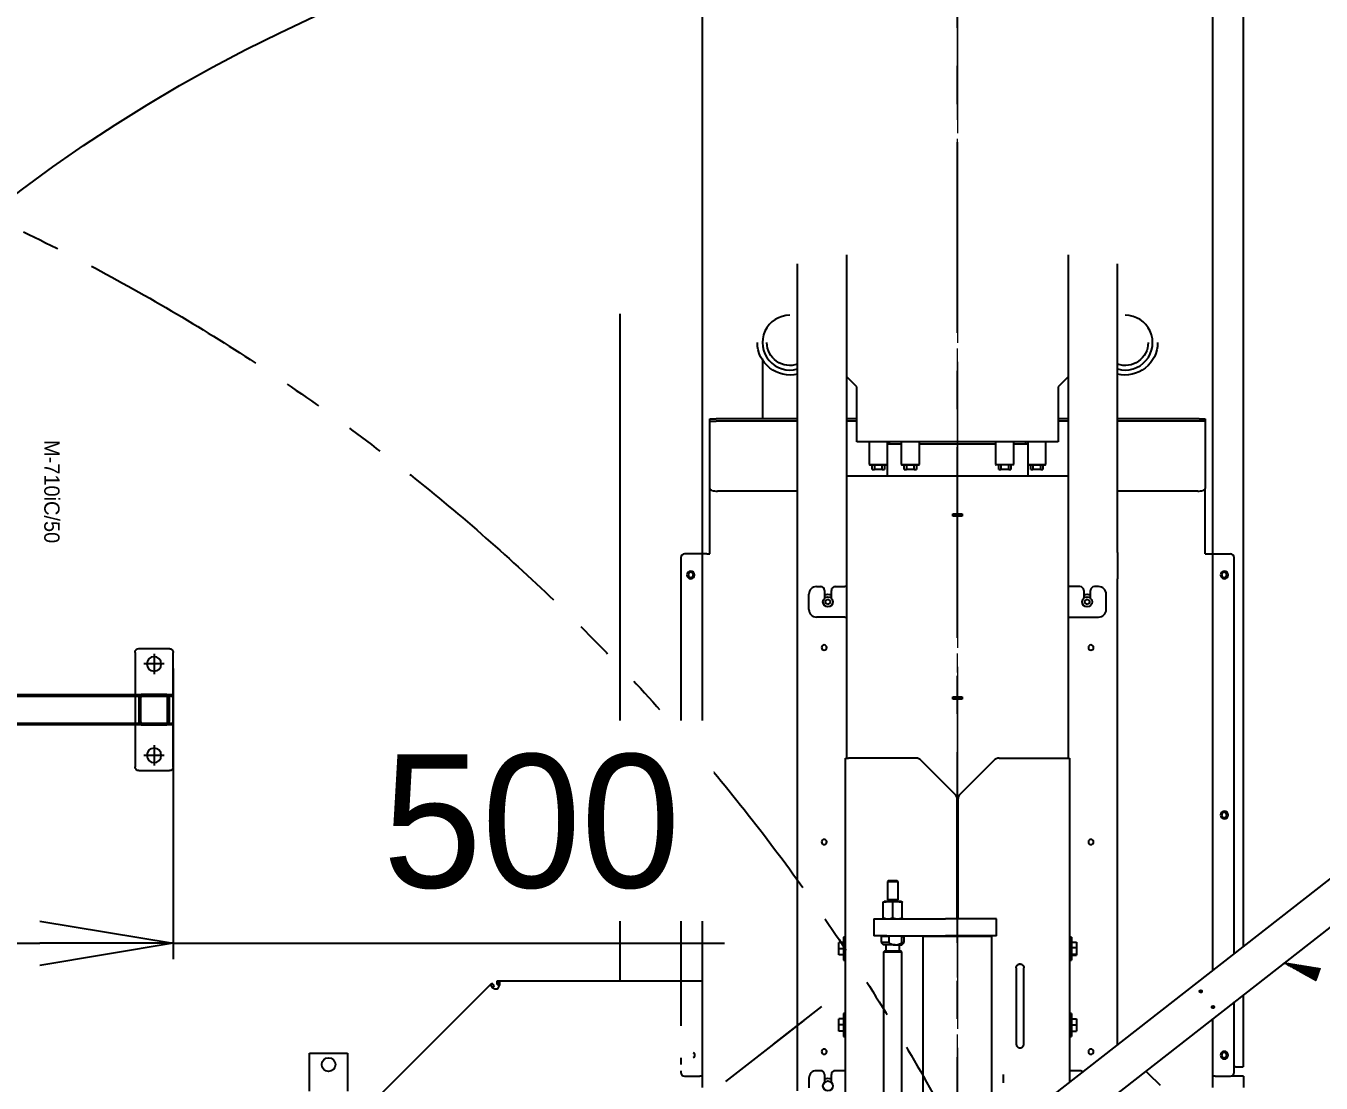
# Model space of a CAD drawing. Header units: millimetres. Extents: x 10462777 to 22643323, y 453826 to 1389191.
# Drawn here: x 11280886 to 11282585, y 584745 to 586132 of the extents above; entities that cross this region are included whole.
import ezdxf
from ezdxf.enums import TextEntityAlignment as Align

# ---------------------------------------------------------------- set-up
doc = ezdxf.new("R2010")
doc.units = ezdxf.units.MM
doc.header["$LTSCALE"] = 200
doc.header["$MEASUREMENT"] = 0
doc.header["$PDMODE"] = 35
doc.header["$PDSIZE"] = -5
for name, pattern in [('CENTER', [2, 1.25, -0.25, 0.25, -0.25]), ('CENTER2', [1.125, 0.75, -0.125, 0.125, -0.125]), ('HIDDEN', [3.75, 2.5, -1.25]), ('PHANTOM', [2.5, 1.25, -0.25, 0.25, -0.25, 0.25, -0.25])]:
    doc.linetypes.add(name, pattern=pattern)
doc.layers.get('0').update_dxf_attribs({"linetype": 'CONTINUOUS'})
doc.layers.get('DEFPOINTS').update_dxf_attribs({"linetype": 'CONTINUOUS'})
for name, color, linetype in [('1', 1, 'CENTER'), ('2', 2, 'CONTINUOUS'), ('205', 4, 'CONTINUOUS'), ('BOM-UDEF', 3, 'CONTINUOUS'), ('CL', 3, 'CONTINUOUS'), ('DV1_DEFAULT', 7, 'CONTINUOUS'), ('HL', 2, 'HIDDEN'), ('ZZ', 7, 'CONTINUOUS')]:
    doc.layers.add(name, color=color, linetype=linetype)
doc.layers.add('203', color=7, linetype='CONTINUOUS', true_color=0xffffff)
doc.layers.add('LAYOUT', color=8, linetype='CONTINUOUS', lineweight=25)
doc.styles.add('seansi_ttf', font='')
doc.styles.get("Standard").update_dxf_attribs({"font": 'SYMBOL'})
doc.styles.get('seansi_ttf').set_extended_font_data('ＭＳ Ｐゴシック')
doc.dimstyles.new('DS ROBOTEC', dxfattribs={"dimscale": 0, "dimtxt": 2.5, "dimasz": 2.5, "dimexe": 0.3, "dimexo": 0.3, "dimgap": 0.5, "dimtad": 1, "dimzin": 9, "dimdsep": 46, "dimtxsty": 'Standard', "dimblk": 'OPEN', "dimcen": 0, "dimclrd": 4, "dimclre": 4, "dimclrt": 110, "dimazin": 2, "dimtm": 1.5, "dimtfac": 1, "dimtmove": 0, "dimatfit": 3, "dimldrblk": 'OPEN', "dimfxl": 1, "dimtfill": 1, "dimtolj": 1, "dimlwd": -1, "dimlwe": -1, "dimarcsym": 0})

# ---------------------------------------------------------------- blocks, each defined once
blk = doc.blocks.new('r710ic')
at = {"layer": 'DV1_DEFAULT', "color": 1, "linetype": 'CENTER2', "lineweight": 0}
for p, q in [((274132.6, 104232.6), (269847.5, 104232.6)), ((269950.2, 104232.6), (274235.2, 104232.6))]:
    blk.add_line(p, q, dxfattribs=at)
at = {"layer": 'LAYOUT', "color": 3}
blk.add_circle((272041.4, 104232.6), 2050.1, dxfattribs=at)
at = {"layer": 'ZZ', "color": 7, "linetype": 'Continuous', "lineweight": 0, "style": 'seansi_ttf'}
blk.add_text('M-710iC/50', height=20, dxfattribs=at).set_placement((270727.8, 103054.7), align=Align.TOP_LEFT)
blk = doc.blocks.new('A$C7DA30AB0')
at = {"layer": 'LAYOUT', "color": 6, "linetype": 'PHANTOM'}
blk.add_circle((3030.4, 3026, 0), 2693, dxfattribs=at)
blk = doc.blocks.new('_OPEN')
at = {"color": 0, "linetype": 'ByBlock'}
for p, q in [((-1, 0.1667), (0, 0)), ((0, 0), (-1, -0.1667)), ((0, 0), (-1, 0))]:
    blk.add_line(p, q, dxfattribs=at)
blk = doc.blocks.new('*D249')
at = {"color": 4, "linetype": 'ByBlock', "ltscale": 10, "transparency": 16777216}
for p, q in [((11280579, 585289), (11280579, 584907.6)), ((11281079, 585289), (11281079, 584907.6)), ((11280754, 584928.6), (11280904, 584928.6)), ((11281079, 584928.6), (11281802, 584928.6))]:
    blk.add_line(p, q, dxfattribs=at)
at = {"layer": 'DEFPOINTS', "color": 0, "ltscale": 10, "transparency": 16777216}
for p in [(11280579, 585310), (11281079, 585310), (11280579, 584928.6)]:
    blk.add_point(p, dxfattribs=at)
at = {"color": 4, "ltscale": 10, "transparency": 16777216, "xscale": 175, "yscale": 175, "zscale": 175, "rotation": 180}
blk.add_blockref('_OPEN', (11280579, 584928.6), dxfattribs=at)
at = {"color": 4, "ltscale": 10, "transparency": 16777216, "xscale": 175, "yscale": 175, "zscale": 175}
blk.add_blockref('_OPEN', (11281079, 584928.6), dxfattribs=at)
at = {"color": 110, "ltscale": 10, "transparency": 16777216, "insert": (11281549, 585087.9), "char_height": 175, "attachment_point": 5, "bg_fill": 3, "box_fill_scale": 1.25, "bg_fill_color": 256, "bg_fill_true_color": 13158600, "bg_fill_transparency": 0}
blk.add_mtext('\\A1;500', dxfattribs=at)
blk = doc.blocks.new('HS_BOM', base_point=(-55.5, -107.5))
at = {"layer": 'BOM-UDEF'}
blk.add_circle((-55.5, -107.5), 0.25, dxfattribs=at)
blk = doc.blocks.new('A$C657A6F78')
at = {"layer": 'HL'}
for p, q in [((35.4, 20), (4.6, 20)), ((35.4, 17.7), (4.6, 17.7)), ((0, 15.4), (0, -15.4)), ((2.3, 15.4), (2.3, -15.4)), ((37.7, -15.4), (37.7, 15.4)), ((40, -15.4), (40, 15.4)), ((4.6, -17.7), (35.4, -17.7)), ((4.6, -20), (35.4, -20))]:
    blk.add_line(p, q, dxfattribs=at)
for centre, radius, start, end in [((4.6, 15.4), 4.6, 90, 180), ((4.6, 15.4), 2.3, 90, 180), ((35.4, 15.4), 4.6, 0, 90), ((35.4, 15.4), 2.3, 0, 90), ((4.6, -15.4), 4.6, 180, 270), ((4.6, -15.4), 2.3, 180, 270), ((35.4, -15.4), 4.6, 270, 0), ((35.4, -15.4), 2.3, 270, 0)]:
    blk.add_arc(centre, radius, start, end, dxfattribs=at)
at = {"layer": 'HL', "rotation": 270}
blk.add_blockref('HS_BOM', (20, 18.8), dxfattribs=at)
blk = doc.blocks.new('A$C3204531D')
for p, q in [((-50, -75), (-50, 75)), ((-45, 80), (-5, 80)), ((0, 75), (0, -75)), ((-45, -80), (-5, -80))]:
    blk.add_line(p, q)
for centre in [(-25, 60), (-25, -60)]:
    blk.add_circle(centre, 9.5)
for centre, start, end in [((-45, 75), 90, 180), ((-5, 75), 0, 90), ((-45, -75), 180, 270), ((-5, -75), 270, 0)]:
    blk.add_arc(centre, 5, start, end)
at = {"layer": 'CL'}
for p, q in [((-25, 46.6), (-25, 73.4)), ((-11.6, 60), (-38.4, 60)), ((-25, -73.4), (-25, -46.6)), ((-11.6, -60), (-38.4, -60))]:
    blk.add_line(p, q, dxfattribs=at)
blk = doc.blocks.new('A$C61D66190')
for p, q in [((-475, -40), (25, -40)), ((-475, -40), (-475, -80)), ((25, -40), (25, -80)), ((25, -80), (-475, -80))]:
    blk.add_line(p, q)
at = {"layer": 'HL'}
for p, q in [((-475, -42.3), (25, -42.3)), ((-475, -77.7), (25, -77.7))]:
    blk.add_line(p, q, dxfattribs=at)
at = {"rotation": 180}
for name, p in [('A$C3204531D', (-475, -60)), ('A$C657A6F78', (20, -60))]:
    blk.add_blockref(name, p, dxfattribs=at)
at = {"extrusion": (0, 0, -1), "zscale": -1, "rotation": 180}
for name, p in [('A$C3204531D', (-25, -60)), ('A$C657A6F78', (470, -60))]:
    blk.add_blockref(name, p, dxfattribs=at)

msp = doc.modelspace()

# ---------------------------------------------------------------- hatches: boundary and pattern name
at = {"layer": '1', "linetype": 'Continuous'}
h = msp.add_hatch(dxfattribs=at)
h.set_pattern_fill('ANSI31', color=27, scale=0.300004, angle=135, style=0, pattern_type=0)
h.set_pattern_definition([(135, (11285330.49683, 577794.69363), (-0.212135048, -0.212135048), [])])
h.paths.add_polyline_path([(11282536.34606, 584902.77306), (11282584.07814, 584895.00313), (11282578.54212, 584879.14635)], flags=0)

# ---------------------------------------------------------------- linework, layer by layer
at = {"layer": '1', "color": 23, "linetype": 'CENTER'}
msp.add_line((11282107.87228, 579329.36568, 0), (11282107.87228, 587294.33381, 0), dxfattribs=at)
at = {"layer": '1', "color": 252, "linetype": 'Continuous'}
for p, q in [((11281257.86021, 584784.44316, 0), (11281307.86092, 584784.44316, 0)), ((11281257.86021, 584734.44089, 0), (11281257.86021, 584784.44316, 0)), ((11281307.86092, 584784.44316, 0), (11281307.86092, 584734.44089, 0))]:
    msp.add_line(p, q, dxfattribs=at)
msp.add_circle((11281282.86057, 584769.44295, 0), 9.00013, dxfattribs=at)
at = {"layer": '2', "color": 252, "linetype": 'Continuous'}
for p, q in [((11281773.04779, 586612.34663, 0), (11281773.04779, 585439.34118, 0)), ((11282442.69678, 585439.34118, 0), (11282442.69678, 586612.34663, 0)), ((11282482.69735, 586612.34663, 0), (11282482.69735, 584924.32871, 0)), ((11281897.8693, 585441.0218, 0), (11281897.8693, 585820.01017, 0)), ((11281962.87022, 585671.45576, 0), (11281962.87022, 585831.45803, 0)), ((11282252.87434, 585831.45803, 0), (11282252.87434, 585671.45576, 0)), ((11282317.87527, 585441.0218, 0), (11282317.87527, 585820.01017, 0)), ((11281664.86599, 585754.33444, 0), (11281664.86599, 584879.44701, 0)), ((11281772.86753, 585744.3343, 0), (11281772.86753, 585439.32028, 0)), ((11281975.87041, 585658.45558, 0), (11281962.87022, 585671.45576, 0)), ((11281962.87022, 585541.4564, 0), (11281962.87022, 585671.4552, 0)), ((11282252.87434, 585671.45576, 0), (11282239.87416, 585658.45558, 0)), ((11282252.87434, 585671.4552, 0), (11282252.87434, 585541.4564, 0)), ((11281975.87041, 585586.45455, 0), (11281975.87041, 585658.45558, 0)), ((11282239.87416, 585658.45558, 0), (11282239.87416, 585586.45455, 0)), ((11281782.86767, 585613.45504, 0), (11281782.86767, 585616.45508, 0)), ((11281782.86767, 585616.45508, 0), (11281791.08814, 585616.45508, 0)), ((11281782.86767, 585613.45504, 0), (11281782.86767, 585613.27411, 0)), ((11281782.86767, 585613.45504, 0), (11281791.08814, 585613.45504, 0)), ((11281782.86767, 585525.12967, 0), (11281782.86767, 585613.27411, 0)), ((11281897.86953, 585616.45508, 0), (11281791.08814, 585616.45508, 0)), ((11281897.86953, 585613.45504, 0), (11281791.08814, 585613.45504, 0)), ((11281975.86898, 585616.45508, 0), (11281962.86793, 585616.45508, 0)), ((11281975.86898, 585613.45504, 0), (11281962.86793, 585613.45504, 0)), ((11282252.87663, 585616.45508, 0), (11282239.87559, 585616.45508, 0)), ((11282252.87663, 585613.45504, 0), (11282239.87559, 585613.45504, 0)), ((11282424.65643, 585616.45508, 0), (11282317.87504, 585616.45508, 0)), ((11282424.65643, 585613.45504, 0), (11282317.87504, 585613.45504, 0)), ((11282424.65643, 585616.45508, 0), (11282432.8769, 585616.45508, 0)), ((11282432.8769, 585613.45504, 0), (11282424.65643, 585613.45504, 0)), ((11282432.8769, 585616.45508, 0), (11282432.8769, 585613.45504, 0)), ((11282432.8769, 585613.27411, 0), (11282432.8769, 585613.45504, 0)), ((11282432.8769, 585613.27411, 0), (11282432.8769, 585525.12967, 0)), ((11282239.87416, 585586.45455, 0), (11281975.87041, 585586.45455, 0)), ((11282033.87358, 585583.45451, 0), (11282015.87107, 585583.45451, 0)), ((11282018.37101, 585586.45455, 0), (11282018.37101, 585583.45451, 0)), ((11282157.87021, 585583.45451, 0), (11282057.87436, 585583.45451, 0)), ((11282199.8735, 585583.45451, 0), (11282181.87099, 585583.45451, 0)), ((11282197.37356, 585583.45451, 0), (11282197.37356, 585586.45455, 0)), ((11282015.37097, 585556.11475, 0), (11282015.37097, 585541.45391, 0)), ((11282200.3736, 585541.45391, 0), (11282200.3736, 585556.11475, 0)), ((11281962.87022, 585171.43647, 0), (11281962.87022, 585541.45391, 0)), ((11281967.8703, 585541.45391, 0), (11281962.87022, 585541.45391, 0)), ((11282247.87427, 585541.45391, 0), (11281967.8703, 585541.45391, 0)), ((11282252.87434, 585541.45391, 0), (11282247.87427, 585541.45391, 0)), ((11282252.87434, 585541.45391, 0), (11282252.87434, 585171.43647, 0)), ((11281782.86767, 585442.14908, 0), (11281782.86767, 585525.12956, 0)), ((11281897.87258, 585521.70942, 0), (11281792.86781, 585521.70942, 0)), ((11282422.87676, 585521.70942, 0), (11282317.87199, 585521.70942, 0)), ((11282432.8769, 585442.14908, 0), (11282432.8769, 585525.12956, 0)), ((11282101.8722, 585488.95317, 0), (11282101.8722, 585491.95321, 0)), ((11282101.8722, 585491.95321, 0), (11282113.87237, 585491.95321, 0)), ((11282113.87237, 585488.95317, 0), (11282101.8722, 585488.95317, 0)), ((11282113.87237, 585491.95321, 0), (11282113.87237, 585488.95317, 0)), ((11281744.86713, 585434.32989, 0), (11281744.86713, 584820.45086, 0)), ((11281769.86748, 585439.32996, 0), (11281749.8672, 585439.32996, 0)), ((11281772.86753, 585439.32996, 0), (11281769.86748, 585439.32996, 0)), ((11281772.86753, 585439.32996, 0), (11281772.86753, 584739.45127, 0)), ((11281778.86761, 585439.32996, 0), (11281772.86753, 585439.32996, 0)), ((11281778.86761, 585439.32996, 0), (11281782.86767, 585439.32996, 0)), ((11281782.86767, 585439.32996, 0), (11281782.86767, 585442.14908, 0)), ((11281897.8693, 585406.8193, 0), (11281897.8693, 585441.0218, 0)), ((11282317.87527, 585441.0218, 0), (11282317.87527, 585406.8193, 0)), ((11282432.8769, 585439.32996, 0), (11282432.8769, 585442.14908, 0)), ((11282432.8769, 585439.32996, 0), (11282436.87696, 585439.32996, 0)), ((11282436.87696, 585439.32996, 0), (11282442.87704, 585439.32996, 0)), ((11282442.87704, 584893.20189, 0), (11282442.87704, 585439.32996, 0)), ((11282442.87704, 585439.32996, 0), (11282445.87709, 585439.32996, 0)), ((11282445.87709, 585439.32996, 0), (11282465.87737, 585439.32996, 0)), ((11282470.87744, 584915.07877, 0), (11282470.87744, 585434.32989, 0)), ((11281897.8693, 584735.15912, 0), (11281897.8693, 585406.8193, 0)), ((11281922.86966, 585396.45186, 0), (11281928.36973, 585396.45186, 0)), ((11281947.37, 585396.45186, 0), (11281959.87018, 585396.45186, 0)), ((11281962.87022, 585396.45186, 0), (11281959.87018, 585396.45186, 0)), ((11282255.87439, 585396.45186, 0), (11282252.87434, 585396.45186, 0)), ((11282268.37456, 585396.45186, 0), (11282255.87439, 585396.45186, 0)), ((11282292.87491, 585396.45186, 0), (11282287.37483, 585396.45186, 0)), ((11282317.87527, 584795.5404, 0), (11282317.87527, 585406.8193, 0)), ((11281912.86951, 585366.45143, 0), (11281912.86951, 585386.45171, 0)), ((11281933.36981, 585391.45178, 0), (11281933.36981, 585381.14218, 0)), ((11281942.36993, 585381.14218, 0), (11281942.36993, 585391.45178, 0)), ((11282273.37464, 585391.45178, 0), (11282273.37464, 585381.14218, 0)), ((11282282.37476, 585381.14218, 0), (11282282.37476, 585391.45178, 0)), ((11282302.87505, 585366.45143, 0), (11282302.87505, 585386.45171, 0)), ((11281959.87018, 585356.45129, 0), (11281922.86966, 585356.45129, 0)), ((11281959.87018, 585356.45129, 0), (11281962.87022, 585356.45129, 0)), ((11282252.87434, 585356.45129, 0), (11282255.87439, 585356.45129, 0)), ((11282255.87439, 585356.45129, 0), (11282292.87491, 585356.45129, 0)), ((11282101.8722, 585251.9498, 0), (11282113.87237, 585251.9498, 0)), ((11282101.8722, 585248.94976, 0), (11282101.8722, 585251.9498, 0)), ((11282113.87237, 585248.94976, 0), (11282101.8722, 585248.94976, 0)), ((11282113.87237, 585251.9498, 0), (11282113.87237, 585248.94976, 0)), ((11282107.3724, 585013.94642, 0), (11282108.37217, 585013.94642, 0)), ((11282108.37217, 585010.94638, 0), (11282107.3724, 585010.94638, 0)), ((11282470.87744, 584759.32031, 0), (11282470.87744, 584851.62787, 0)), ((11282482.69735, 584860.87156, 0), (11282482.69735, 584766.3204, 0)), ((11282442.87704, 584739.45127, 0), (11282442.87704, 584829.75256, 0)), ((11281744.86713, 584778.45261, 0), (11281744.86713, 584769.44545, 0)), ((11282472.69721, 584766.3204, 0), (11282470.87702, 584766.3204, 0)), ((11282472.69721, 584766.3204, 0), (11282482.69735, 584766.3204, 0)), ((11281744.86713, 584761.4508, 0), (11281744.86713, 584759.32031, 0)), ((11281749.8672, 584754.32023, 0), (11281769.86748, 584754.32023, 0)), ((11281772.86753, 584754.32023, 0), (11281769.86748, 584754.32023, 0)), ((11281912.86951, 584751.44269, 0), (11281912.86951, 584739.17127, 0)), ((11281928.36973, 584761.44284, 0), (11281922.86966, 584761.44284, 0)), ((11281933.36981, 584756.44276, 0), (11281933.36981, 584746.13316, 0)), ((11281942.36993, 584746.13316, 0), (11281942.36993, 584756.44276, 0)), ((11281959.87018, 584761.44284, 0), (11281947.37, 584761.44284, 0)), ((11281959.87018, 584761.44284, 0), (11281960.87025, 584761.44284, 0)), ((11282255.87439, 584761.44284, 0), (11282254.87432, 584761.44284, 0)), ((11282268.37456, 584761.44284, 0), (11282255.87439, 584761.44284, 0)), ((11282445.87709, 584754.32023, 0), (11282442.87704, 584754.32023, 0)), ((11282445.87709, 584754.32023, 0), (11282465.87737, 584754.32023, 0)), ((11282472.87747, 584754.44274, 0), (11282466.97656, 584754.44274, 0)), ((11282482.87761, 584754.44274, 0), (11282472.87747, 584754.44274, 0)), ((11282482.87761, 584754.44274, 0), (11282482.87761, 584739.44252, 0))]:
    msp.add_line(p, q, dxfattribs=at)
at = {"layer": '2', "color": 7, "linetype": 'Continuous'}
for p, q in [((11281991.87064, 585586.45402, 0), (11281991.87064, 585556.61413, 0)), ((11282015.87098, 585556.61413, 0), (11282015.87098, 585586.45402, 0)), ((11282033.87123, 585586.45402, 0), (11282033.87123, 585556.61413, 0)), ((11282057.87157, 585556.61413, 0), (11282057.87157, 585586.45402, 0)), ((11282157.87299, 585586.45402, 0), (11282157.87299, 585556.61413, 0)), ((11282181.87334, 585556.61413, 0), (11282181.87334, 585586.45402, 0)), ((11282199.87359, 585586.45402, 0), (11282199.87359, 585556.61413, 0)), ((11282223.87393, 585556.61413, 0), (11282223.87393, 585586.45402, 0)), ((11281991.87064, 585556.61413, 0), (11281992.37064, 585556.11412, 0)), ((11281991.87064, 585556.61413, 0), (11282015.87098, 585556.61413, 0)), ((11281992.37064, 585556.11412, 0), (11282015.37097, 585556.11412, 0)), ((11281995.87069, 585550.11404, 0), (11281995.87069, 585556.11412, 0)), ((11281995.87069, 585550.11404, 0), (11281998.74726, 585550.11404, 0)), ((11281998.74726, 585556.11412, 0), (11281998.74726, 585550.11404, 0)), ((11282008.99436, 585550.11404, 0), (11281998.74726, 585550.11404, 0)), ((11282008.99436, 585550.11404, 0), (11282008.99436, 585556.11412, 0)), ((11282008.99436, 585550.11404, 0), (11282011.87092, 585550.11404, 0)), ((11282011.87092, 585556.11412, 0), (11282011.87092, 585550.11404, 0)), ((11282015.37097, 585556.11412, 0), (11282015.87098, 585556.61413, 0)), ((11282033.87123, 585556.61413, 0), (11282034.37124, 585556.11412, 0)), ((11282033.87123, 585556.61413, 0), (11282057.87157, 585556.61413, 0)), ((11282034.37124, 585556.11412, 0), (11282057.37157, 585556.11412, 0)), ((11282037.87129, 585550.11404, 0), (11282037.87129, 585556.11412, 0)), ((11282037.87129, 585550.11404, 0), (11282040.74786, 585550.11404, 0)), ((11282040.74786, 585556.11412, 0), (11282040.74786, 585550.11404, 0)), ((11282050.99495, 585550.11404, 0), (11282040.74786, 585550.11404, 0)), ((11282050.99495, 585550.11404, 0), (11282050.99495, 585556.11412, 0)), ((11282050.99495, 585550.11404, 0), (11282053.87152, 585550.11404, 0)), ((11282053.87152, 585556.11412, 0), (11282053.87152, 585550.11404, 0)), ((11282057.37157, 585556.11412, 0), (11282057.87157, 585556.61413, 0)), ((11282157.87299, 585556.61413, 0), (11282158.373, 585556.11412, 0)), ((11282157.87299, 585556.61413, 0), (11282181.87334, 585556.61413, 0)), ((11282181.37333, 585556.11412, 0), (11282158.373, 585556.11412, 0)), ((11282161.87305, 585550.11404, 0), (11282161.87305, 585556.11412, 0)), ((11282161.87305, 585550.11404, 0), (11282164.74962, 585550.11404, 0)), ((11282164.74962, 585556.11412, 0), (11282164.74962, 585550.11404, 0)), ((11282174.99671, 585550.11404, 0), (11282164.74962, 585550.11404, 0)), ((11282174.99671, 585550.11404, 0), (11282174.99671, 585556.11412, 0)), ((11282174.99671, 585550.11404, 0), (11282177.87328, 585550.11404, 0)), ((11282177.87328, 585556.11412, 0), (11282177.87328, 585550.11404, 0)), ((11282181.37333, 585556.11412, 0), (11282181.87334, 585556.61413, 0)), ((11282199.87359, 585556.61413, 0), (11282200.3736, 585556.11412, 0)), ((11282199.87359, 585556.61413, 0), (11282223.87393, 585556.61413, 0)), ((11282200.3736, 585556.11412, 0), (11282223.37392, 585556.11412, 0)), ((11282203.87365, 585550.11404, 0), (11282203.87365, 585556.11412, 0)), ((11282203.87365, 585550.11404, 0), (11282206.75021, 585550.11404, 0)), ((11282206.75021, 585556.11412, 0), (11282206.75021, 585550.11404, 0)), ((11282216.99731, 585550.11404, 0), (11282206.75021, 585550.11404, 0)), ((11282216.99731, 585550.11404, 0), (11282216.99731, 585556.11412, 0)), ((11282216.99731, 585550.11404, 0), (11282219.87388, 585550.11404, 0)), ((11282219.87388, 585556.11412, 0), (11282219.87388, 585550.11404, 0)), ((11282223.37392, 585556.11412, 0), (11282223.87393, 585556.61413, 0))]:
    msp.add_line(p, q, dxfattribs=at)
at = {"layer": '2', "color": 60, "linetype": 'Continuous'}
for p, q in [((11282101.87113, 585491.4532, 0), (11282102.87221, 585491.4532, 0)), ((11282101.87113, 585489.45318, 0), (11282102.87221, 585489.45318, 0)), ((11282102.87221, 585491.4532, 0), (11282102.87221, 585489.45318, 0)), ((11282112.87236, 585491.4532, 0), (11282102.87221, 585491.4532, 0)), ((11282112.87236, 585489.45318, 0), (11282102.87221, 585489.45318, 0)), ((11282112.87236, 585491.4532, 0), (11282112.87236, 585489.45318, 0)), ((11282113.87343, 585491.4532, 0), (11282112.87236, 585491.4532, 0)), ((11282113.87343, 585489.45318, 0), (11282112.87236, 585489.45318, 0)), ((11281934.86983, 585378.18365, 0), (11281937.86987, 585379.91572, 0)), ((11281934.86983, 585374.7195, 0), (11281934.86983, 585378.18365, 0)), ((11281937.86987, 585379.91572, 0), (11281940.86991, 585378.18365, 0)), ((11281940.86991, 585378.18365, 0), (11281940.86991, 585374.7195, 0)), ((11282274.87466, 585378.18365, 0), (11282277.8747, 585379.91572, 0)), ((11282274.87466, 585374.7195, 0), (11282274.87466, 585378.18365, 0)), ((11282277.8747, 585379.91572, 0), (11282280.87474, 585378.18365, 0)), ((11282280.87474, 585378.18365, 0), (11282280.87474, 585374.7195, 0)), ((11281937.86987, 585372.98742, 0), (11281934.86983, 585374.7195, 0)), ((11281940.86991, 585374.7195, 0), (11281937.86987, 585372.98742, 0)), ((11282277.8747, 585372.98742, 0), (11282274.87466, 585374.7195, 0)), ((11282280.87474, 585374.7195, 0), (11282277.8747, 585372.98742, 0)), ((11282101.87113, 585251.4498, 0), (11282102.87221, 585251.4498, 0)), ((11282101.87113, 585249.44977, 0), (11282102.87221, 585249.44977, 0)), ((11282102.87221, 585249.44977, 0), (11282102.87221, 585251.4498, 0)), ((11282102.87221, 585251.4498, 0), (11282112.87236, 585251.4498, 0)), ((11282102.87221, 585249.44977, 0), (11282112.87236, 585249.44977, 0)), ((11282112.87236, 585249.44977, 0), (11282112.87236, 585251.4498, 0)), ((11282113.87343, 585251.4498, 0), (11282112.87236, 585251.4498, 0)), ((11282113.87343, 585249.44977, 0), (11282112.87236, 585249.44977, 0)), ((11281960.8702, 584679.56433, 0), (11281960.8702, 585171.44866, 0)), ((11281960.8702, 585171.44866, 0), (11281964.87025, 585171.44866, 0)), ((11282053.22937, 585171.44866, 0), (11281964.87025, 585171.44866, 0)), ((11282162.5152, 585171.44866, 0), (11282250.87432, 585171.44866, 0)), ((11282250.87432, 585171.44866, 0), (11282254.87437, 585171.44866, 0)), ((11282254.87437, 585171.44866, 0), (11282254.87437, 584746.32231, 0)), ((11282104.4433, 585124.37692, 0), (11282060.30054, 585168.51969, 0)), ((11282155.44403, 585168.51969, 0), (11282111.30127, 585124.37692, 0)), ((11282107.37228, 584960.44297, 0), (11282107.37228, 585117.30575, 0)), ((11282108.37229, 585117.30575, 0), (11282108.37229, 584960.44297, 0)), ((11282108.37214, 585013.44641, 0), (11282107.37228, 585013.44641, 0)), ((11282108.37214, 585011.44639, 0), (11282107.37228, 585011.44639, 0)), ((11281960.8702, 584936.44532, 0), (11281958.37016, 584936.44532, 0)), ((11281958.37016, 584936.44532, 0), (11281958.37016, 584907.68758, 0)), ((11282257.37441, 584936.44532, 0), (11282254.87437, 584936.44532, 0)), ((11282257.37441, 584936.44532, 0), (11282257.37441, 584906.44489, 0)), ((11281958.37016, 584929.44522, 0), (11281951.97007, 584929.44522, 0)), ((11281951.97007, 584921.44511, 0), (11281951.97007, 584929.44522, 0)), ((11281958.37016, 584921.44511, 0), (11281951.97007, 584921.44511, 0)), ((11281951.97007, 584913.44499, 0), (11281951.97007, 584921.44511, 0)), ((11282257.37441, 584930.10019, 0), (11282263.7745, 584930.10019, 0)), ((11282257.37441, 584922.97639, 0), (11282263.7745, 584922.97639, 0)), ((11282263.7745, 584930.10019, 0), (11282263.7745, 584922.97639, 0)), ((11282263.7745, 584922.97639, 0), (11282263.7745, 584914.32132, 0)), ((11281958.37016, 584913.44499, 0), (11281951.97007, 584913.44499, 0)), ((11281958.37016, 584907.68758, 0), (11281958.37016, 584906.44489, 0)), ((11281958.37016, 584906.44489, 0), (11281960.8702, 584906.44489, 0)), ((11282254.87437, 584906.44489, 0), (11282257.37441, 584906.44489, 0)), ((11282257.37441, 584914.32132, 0), (11282263.7745, 584914.32132, 0)), ((11282257.37441, 584912.79003, 0), (11282263.7745, 584912.79003, 0)), ((11282263.7745, 584914.32132, 0), (11282263.7745, 584912.79003, 0)), ((11281960.8702, 584836.4439, 0), (11281958.37016, 584836.4439, 0)), ((11281958.37016, 584836.4439, 0), (11281958.37016, 584813.23941, 0)), ((11282257.37441, 584836.4439, 0), (11282254.87437, 584836.4439, 0)), ((11282257.37441, 584836.4439, 0), (11282257.37441, 584806.44347, 0)), ((11281958.37016, 584829.4438, 0), (11281951.97007, 584829.4438, 0)), ((11281951.97007, 584821.44369, 0), (11281951.97007, 584829.4438, 0)), ((11281958.37016, 584821.44369, 0), (11281951.97007, 584821.44369, 0)), ((11281951.97007, 584813.44357, 0), (11281951.97007, 584821.44369, 0)), ((11282257.37441, 584829.4586, 0), (11282263.7745, 584829.4586, 0)), ((11282257.37441, 584821.47337, 0), (11282263.7745, 584821.47337, 0)), ((11282263.7745, 584829.4586, 0), (11282263.7745, 584821.47337, 0)), ((11282263.7745, 584821.47337, 0), (11282263.7745, 584813.45846, 0)), ((11281958.37016, 584813.44357, 0), (11281951.97007, 584813.44357, 0)), ((11281958.37016, 584813.23941, 0), (11281958.37016, 584806.44347, 0)), ((11281958.37016, 584806.44347, 0), (11281960.8702, 584806.44347, 0)), ((11282254.87437, 584806.44347, 0), (11282257.37441, 584806.44347, 0)), ((11282257.37441, 584813.45846, 0), (11282263.7745, 584813.45846, 0)), ((11282257.37441, 584813.42877, 0), (11282263.7745, 584813.42877, 0)), ((11282263.7745, 584813.45846, 0), (11282263.7745, 584813.42877, 0))]:
    msp.add_line(p, q, dxfattribs=at)
at = {"layer": '2', "color": 203, "linetype": 'Continuous'}
for p, q in [((11281307.86168, 584687.44255, 0), (11281496.40341, 584875.98427, 0)), ((11281496.40341, 584875.98427, 0), (11281496.89351, 584876.47437, 0)), ((11281499.93899, 584872.44869, 0), (11281496.40341, 584875.98427, 0)), ((11281500.42909, 584872.93879, 0), (11281496.89351, 584876.47437, 0)), ((11281499.93899, 584872.44869, 0), (11281500.42909, 584872.93879, 0)), ((11281504.06406, 584874.44444, 0), (11281504.06406, 584879.44451, 0)), ((11281504.06406, 584879.44451, 0), (11281504.82628, 584879.44451, 0)), ((11281504.06406, 584874.44444, 0), (11281504.82628, 584874.44444, 0)), ((11281504.82628, 584879.44451, 0), (11281772.86654, 584879.44451, 0)), ((11281504.82628, 584874.44444, 0), (11281504.82628, 584879.44451, 0))]:
    msp.add_line(p, q, dxfattribs=at)
at = {"layer": '2', "color": 51, "linetype": 'Continuous'}
msp.add_line((11282167.87314, 584756.54277, 0), (11282167.87314, 584745.44261, 0), dxfattribs=at)
at = {"layer": '2', "color": 252, "linetype": 'Continuous', "extrusion": (0, 0, -1)}
for centre, radius in [((-11281757.86731, 585411.82957, 0), 5.00007), ((-11281757.86731, 585411.82957, 0), 4.50006), ((-11281758.04758, 585411.82957, 0), 3.40005), ((-11282457.87726, 585411.82957, 0), 5.00007), ((-11282457.69699, 585411.82957, 0), 3.40005), ((-11281932.8698, 585316.45072, 0), 3.40005), ((-11282282.87477, 585316.45072, 0), 3.40005), ((-11281757.86731, 585096.8251, 0), 5.00007), ((-11281757.86731, 585096.8251, 0), 4.50006), ((-11281758.04758, 585096.8251, 0), 3.40005), ((-11282457.87726, 585096.8251, 0), 5.00007), ((-11282457.69699, 585096.8251, 0), 3.40005), ((-11281932.8698, 585061.4471, 0), 3.40005), ((-11282282.87477, 585061.4471, 0), 3.40005), ((-11281932.8698, 584786.44319, 0), 3.40005), ((-11282282.87477, 584786.44319, 0), 3.40005), ((-11282457.87726, 584781.82062, 0), 5.00007), ((-11282457.69699, 584781.82062, 0), 3.40005)]:
    msp.add_circle(centre, radius, dxfattribs=at)
at = {"layer": '2', "color": 60, "linetype": 'Continuous'}
for centre in [(11281937.86987, 585376.45157, 0), (11282277.8747, 585376.45157, 0), (11281937.86987, 584741.44255, 0)]:
    msp.add_circle(centre, 6.50009, dxfattribs=at)
at = {"layer": '2', "color": 27, "linetype": 'Continuous'}
for centre, start, end in [((11281887.86916, 585716.4565, 0), 90, 286.17188337), ((11282327.87541, 585716.4565, 0), 253.82811663, 90)]:
    msp.add_arc(centre, 35.90051, start, end, dxfattribs=at)
at = {"layer": '2', "color": 60, "linetype": 'Continuous', "extrusion": (0, 0, -1)}
for centre, radius, start, end in [((-11281887.86916, 585716.4565, 0), 42.5006, 256.38750545, 0), ((-11281887.86916, 585716.4565, 0), 30.00043, 250.52624328, 0), ((-11282327.87541, 585716.4565, 0), 42.5006, 180, 283.61249455), ((-11282327.87541, 585716.4565, 0), 30.00043, 180, 289.47375672)]:
    msp.add_arc(centre, radius, start, end, dxfattribs=at)
at = {"layer": '2', "color": 252, "linetype": 'Continuous'}
for centre, radius, start, end in [((11281749.8672, 585434.32989, 0), 5.00007, 90, 180), ((11282465.87737, 585434.32989, 0), 5.00007, 0, 90), ((11281922.86966, 585386.45171, 0), 10.00014, 90, 180), ((11281928.36973, 585391.45178, 0), 5.00007, 0, 90), ((11281947.37, 585391.45178, 0), 5.00007, 90, 180), ((11282268.37456, 585391.45178, 0), 5.00007, 0, 90), ((11282287.37483, 585391.45178, 0), 5.00007, 90, 180), ((11282292.87491, 585386.45171, 0), 10.00014, 0, 90), ((11281922.86966, 585366.45143, 0), 10.00014, 180, 270), ((11282292.87491, 585366.45143, 0), 10.00014, 270, 0), ((11281749.8672, 584759.32031, 0), 5.00007, 180, 270), ((11281922.86966, 584751.44269, 0), 10.00014, 90, 180), ((11281928.36973, 584756.44276, 0), 5.00007, 0, 90), ((11281947.37, 584756.44276, 0), 5.00007, 90, 180), ((11282268.37456, 584756.44276, 0), 5.00007, 41.79522721, 90), ((11282465.87737, 584759.32031, 0), 5.00007, 270, 0)]:
    msp.add_arc(centre, radius, start, end, dxfattribs=at)
at = {"layer": '2', "color": 252, "linetype": 'Continuous', "extrusion": (0, 0, -1)}
for centre, radius, start, end in [((-11281937.86987, 585376.45157, 0), 10.00014, 63.2587694, 116.74125689), ((-11282277.8747, 585376.45157, 0), 10.00014, 63.2587694, 116.74125689), ((-11281757.86731, 584781.82062, 0), 5.00007, 132.49129384, 227.50872381), ((-11281937.86987, 584741.44255, 0), 10.00014, 63.2587694, 116.74125689)]:
    msp.add_arc(centre, radius, start, end, dxfattribs=at)
at = {"layer": '2', "color": 60, "linetype": 'Continuous'}
for centre, start, end in [((11282053.22937, 585161.44852, 0), 44.99999992, 90), ((11282162.5152, 585161.44852, 0), 90, 135.00000008), ((11282097.37214, 585117.30575, 0), 0, 44.99999992), ((11282118.37243, 585117.30575, 0), 135.00000008, 180)]:
    msp.add_arc(centre, 10.00014, start, end, dxfattribs=at)
at = {"layer": '2', "color": 252, "linetype": 'Continuous'}
for centre, start_param, end_param in [((11281792.86781, 585525.12967, 0), 3.1415926536, 4.7123889804), ((11282422.87676, 585525.12967, 0), 4.7123889804, 6.2831853072)]:
    msp.add_ellipse(centre, major_axis=(10.00014, 0), ratio=0.3420201433, start_param=start_param, end_param=end_param, dxfattribs=at)
at = {"layer": '2', "color": 27, "linetype": 'Continuous'}
msp.add_open_spline([(11281851.96865, 585695.41993, 0), (11281851.96865, 585694.07194, 0), (11281851.96865, 585688.58951, 0), (11281851.96865, 585677.79052, 0), (11281851.96865, 585661.91161, 0), (11281851.96865, 585645.87431, 0), (11281851.96865, 585630.90552, 0), (11281851.96865, 585620.79843, 0), (11281851.96865, 585616.47655, 0)], degree=3, knots=[0, 0, 0, 0, 0.0909698239, 0.349315021, 0.5608018197, 0.7318835619, 0.8896519908, 1, 1, 1, 1], dxfattribs=at)
at = {"layer": '2', "color": 60, "linetype": 'Continuous'}
for points, weights, knots in [([(11282184.87338, 584896.44476, 0), (11282184.87338, 584898.21255, 0), (11282185.75728, 584900.56093, 0), (11282188.10566, 584901.44482, 0), (11282191.64113, 584901.44482, 0), (11282193.98932, 584900.56104, 0), (11282194.87337, 584898.21296, 0), (11282194.87352, 584896.44519, 0)], [0.585786437627, 0.585786367954, 0.55228479628, 0.585786437627, 0.585786437627, 0.552288903456, 0.585780207769, 0.585786436854], [0, 0, 0, 0, 0, 0.5000153255, 0.5000153255, 0.5000153255, 1, 1, 1, 1, 1]), ([(11282184.87338, 584796.44289, 0), (11282184.87353, 584794.67513, 0), (11282185.75758, 584792.32704, 0), (11282188.10577, 584791.44326, 0), (11282191.64113, 584791.44326, 0), (11282193.98932, 584792.32704, 0), (11282194.87337, 584794.67513, 0), (11282194.87352, 584796.44289, 0)], [0.585786436849, 0.585780185945, 0.552288918008, 0.585786437627, 0.585786437627, 0.552288903455, 0.58578020777, 0.585786436854], [0, 0, 0, 0, 0, 0.4999999457, 0.4999999457, 0.4999999457, 1, 1, 1, 1, 1])]:
    msp.add_rational_spline(points, weights, degree=4, knots=knots, dxfattribs=at)
for points in [[(11282184.87338, 584896.44475, 0), (11282184.87338, 584896.42576, 0), (11282184.87338, 584895.8919, 0), (11282184.87338, 584894.07477, 0), (11282184.87338, 584892.12639, 0), (11282184.87338, 584889.73054, 0), (11282184.87338, 584886.21728, 0), (11282184.87338, 584883.39998, 0), (11282184.87338, 584881.44454, 0)], [(11282194.87352, 584881.44454, 0), (11282194.87352, 584883.39998, 0), (11282194.87352, 584886.21728, 0), (11282194.87352, 584889.73054, 0), (11282194.87352, 584892.12639, 0), (11282194.87352, 584894.07477, 0), (11282194.87352, 584895.8919, 0), (11282194.87352, 584896.42576, 0), (11282194.87352, 584896.44475, 0)], [(11282184.87338, 584811.44355, 0), (11282184.87338, 584809.4881, 0), (11282184.87338, 584806.67081, 0), (11282184.87338, 584803.15755, 0), (11282184.87338, 584800.76169, 0), (11282184.87338, 584798.81331, 0), (11282184.87338, 584796.99618, 0), (11282184.87338, 584796.46233, 0), (11282184.87338, 584796.44333, 0)], [(11282194.87352, 584796.44333, 0), (11282194.87352, 584796.46233, 0), (11282194.87352, 584796.99618, 0), (11282194.87352, 584798.81331, 0), (11282194.87352, 584800.76169, 0), (11282194.87352, 584803.15755, 0), (11282194.87352, 584806.67081, 0), (11282194.87352, 584809.4881, 0), (11282194.87352, 584811.44355, 0)]]:
    msp.add_open_spline(points, degree=3, knots=[0, 0, 0, 0, 0.2394568444, 0.3683606602, 0.5, 0.6316393398, 0.7605431556, 1, 1, 1, 1], dxfattribs=at)
at = {"layer": '2', "color": 203, "linetype": 'Continuous'}
for points, knots in [([(11281495.7686, 584874.98691, 0), (11281495.606, 584874.66565, 0), (11281495.50576, 584874.33549, 0), (11281495.46466, 584873.64671, 0), (11281495.52397, 584873.28777, 0), (11281495.81853, 584872.54801, 0), (11281496.05377, 584872.16743, 0), (11281496.68218, 584871.40904, 0), (11281497.07509, 584871.03153, 0), (11281497.97938, 584870.32319, 0), (11281498.48992, 584869.99312, 0), (11281499.57175, 584869.4218, 0), (11281500.14271, 584869.18085, 0), (11281501.28994, 584868.82566, 0), (11281501.86554, 584868.71168, 0), (11281502.97553, 584868.62357, 0), (11281503.5101, 584868.64933, 0), (11281504.00582, 584868.74678, 0)], [0, 0, 0, 0, 0.125, 0.125, 0.25, 0.25, 0.375, 0.375, 0.5, 0.5, 0.625, 0.625, 0.75, 0.75, 0.875, 0.875, 1, 1, 1, 1]), ([(11281499.93899, 584872.44869, 0), (11281499.91351, 584872.42253, 0), (11281499.86226, 584872.36993, 0), (11281499.78302, 584872.28028, 0), (11281499.70142, 584872.18276, 0), (11281499.61724, 584872.07696, 0), (11281499.53041, 584871.96354, 0), (11281499.44077, 584871.84277, 0), (11281499.34839, 584871.7155, 0), (11281499.2848, 584871.62617, 0), (11281499.25283, 584871.58125, 0)], [0, 0, 0, 0, 0.1201898079, 0.2416760373, 0.3645105485, 0.488734317, 0.6143789383, 0.7414652608, 0.8700051092, 1, 1, 1, 1]), ([(11281504.00587, 584868.7468, 0), (11281504.45678, 584869.00818, 0), (11281504.88522, 584869.35811, 0), (11281505.67181, 584870.20521, 0), (11281506.03003, 584870.70267, 0), (11281506.65142, 584871.80162, 0), (11281506.91426, 584872.40233, 0), (11281507.33101, 584873.63167, 0), (11281507.48493, 584874.25975, 0), (11281507.67064, 584875.46316, 0), (11281507.70234, 584876.03705, 0), (11281507.64522, 584877.06181, 0), (11281507.55641, 584877.51222, 0), (11281507.26008, 584878.25695, 0), (11281507.05272, 584878.55114, 0), (11281506.53599, 584878.99521, 0), (11281506.22648, 584879.1456, 0), (11281505.87442, 584879.24486, 0)], [0, 0, 0, 0, 0.125, 0.125, 0.25, 0.25, 0.375, 0.375, 0.5, 0.5, 0.625, 0.625, 0.75, 0.75, 0.875, 0.875, 1, 1, 1, 1]), ([(11281504.82628, 584879.44451, 0), (11281504.8548, 584879.44404, 0), (11281504.91158, 584879.4431, 0), (11281505.00273, 584879.43571, 0), (11281505.09771, 584879.42426, 0), (11281505.1969, 584879.40861, 0), (11281505.30855, 584879.38755, 0), (11281505.43388, 584879.3603, 0), (11281505.57446, 584879.32609, 0), (11281505.72024, 584879.2879, 0), (11281505.82327, 584879.25914, 0), (11281505.87442, 584879.24486, 0)], [0, 0, 0, 0, 0.1044417293, 0.2079754727, 0.310567061, 0.4121848873, 0.512800033, 0.6371158669, 0.7597786309, 0.8807499447, 1, 1, 1, 1]), ([(11281507.32426, 584873.75952, 0), (11281507.29768, 584873.78671, 0), (11281507.20954, 584873.86917, 0), (11281507.03886, 584873.99139, 0), (11281506.79705, 584874.11405, 0), (11281506.52096, 584874.21277, 0), (11281506.21412, 584874.29094, 0), (11281505.98855, 584874.32658, 0), (11281505.87442, 584874.34462, 0)], [0, 0, 0, 0, 0.0812141703, 0.2565836166, 0.4359189301, 0.6194973682, 0.8074907752, 1, 1, 1, 1])]:
    msp.add_open_spline(points, degree=3, knots=knots, dxfattribs=at)
for points, degree in [([(11281496.40341, 584875.98427, 0), (11281496.18693, 584875.76779, 0), (11281495.98575, 584875.41593, 0), (11281495.7686, 584874.98691, 0)], 3), ([(11281504.0059, 584869.0956, 0), (11281504.0059, 584868.74682, 0)], 1), ([(11281504.82628, 584874.44444, 0), (11281505.10803, 584874.44444, 0), (11281505.46214, 584874.40274, 0), (11281505.87442, 584874.34462, 0)], 3)]:
    msp.add_open_spline(points, degree=degree, dxfattribs=at)
at = {"layer": '2', "color": 60, "linetype": 'Continuous'}
for points in [[(11282184.87338, 584881.44454, 0), (11282184.87338, 584846.44404, 0), (11282184.87338, 584811.44355, 0)], [(11282194.87352, 584811.44355, 0), (11282194.87352, 584846.44404, 0), (11282194.87352, 584881.44454, 0)]]:
    msp.add_open_spline(points, degree=2, dxfattribs=at)
at = {"layer": '203', "color": 252, "linetype": 'Continuous'}
for p, q in [((11282188.21017, 584694.23131, 0), (11282804.76236, 585175.93467, 0)), ((11282835.54587, 585136.53357, 0), (11282218.99368, 584654.83021, 0)), ((11282354.87355, 584760.99122, 0), (11282358.57035, 584757.33563, 0)), ((11282374.07363, 584742.00523, 0), (11282358.57035, 584757.33563, 0))]:
    msp.add_line(p, q, dxfattribs=at)
at = {"layer": '203', "color": 172, "linetype": 'CENTER'}
for q in [(11281929.69833, 584845.68632, 0), (11281929.69833, 584845.68632, 0), (11281803.61482, 584747.17908, 0), (11281803.61482, 584747.17908, 0)]:
    msp.add_line((11281866.65657, 584796.4327, 0), q, dxfattribs=at)
at = {"layer": '203', "color": 172, "linetype": 'PHANTOM'}
msp.add_line((11281906.05767, 584827.21621, 0), (11281827.25547, 584765.64919, 0), dxfattribs=at)
msp.add_line((11281906.05767, 584827.21621, 0), (11281827.25547, 584765.64919, 0), dxfattribs=at)
at = {"layer": '203', "color": 252, "linetype": 'Continuous'}
for centre in [(11282426.8761, 584865.46913, 0), (11282442.88352, 584844.98056, 0)]:
    msp.add_ellipse(centre, major_axis=(1.01586, -1.30024), ratio=0.978887907, dxfattribs=at)
for centre, start_param, end_param in [((11282427.52038, 584865.9725, 0), 0.2558478412, 1.5708010598), ((11282427.52038, 584865.9725, 0), 1.5707919689, 2.885745195), ((11282443.5278, 584845.48393, 0), 0.2558478412, 1.5708010598), ((11282443.5278, 584845.48393, 0), 1.5707919689, 2.885745195)]:
    msp.add_ellipse(centre, major_axis=(-1.01586, 1.30024), ratio=0.978887907, start_param=start_param, end_param=end_param, dxfattribs=at)
at = {"layer": '205', "color": 252, "linetype": 'Continuous'}
for p, q in [((11282016.87099, 585010.44637, 0), (11282015.87098, 585009.44636, 0)), ((11282015.87098, 585009.44636, 0), (11282015.87098, 584985.44602, 0)), ((11282015.87098, 585009.44636, 0), (11282024.82802, 585009.44636, 0)), ((11282024.54846, 585010.44637, 0), (11282016.87099, 585010.44637, 0)), ((11282028.87116, 585010.44637, 0), (11282024.54846, 585010.44637, 0)), ((11282024.82802, 585009.44636, 0), (11282029.87118, 585009.44636, 0)), ((11282029.87118, 585009.44636, 0), (11282028.87116, 585010.44637, 0)), ((11282029.87118, 584985.44602, 0), (11282029.87118, 585009.44636, 0)), ((11282029.87118, 584985.44602, 0), (11282015.87098, 584985.44602, 0)), ((11282016.87099, 584985.44602, 0), (11282016.87099, 584983.44602, 0)), ((11282028.87116, 584983.44602, 0), (11282028.87116, 584985.44602, 0)), ((11282010.3709, 584962.04632, 0), (11282010.3709, 584982.56371, 0)), ((11282034.27062, 584983.44599, 0), (11282011.47153, 584983.44599, 0)), ((11282022.87108, 584962.04632, 0), (11282022.87108, 584982.56371, 0)), ((11282034.27062, 584983.44599, 0), (11282028.87306, 584983.44599, 0)), ((11282035.37125, 584962.04632, 0), (11282035.37125, 584982.56371, 0)), ((11281997.87072, 584960.44566, 0), (11281997.87072, 584938.44535, 0)), ((11281997.87072, 584960.44566, 0), (11282015.22391, 584960.44566, 0)), ((11282015.22391, 584960.44566, 0), (11282092.27206, 584960.44566, 0)), ((11282158.87301, 584960.44566, 0), (11282092.27206, 584960.44566, 0)), ((11282158.87301, 584938.44535, 0), (11282158.87301, 584960.44566, 0)), ((11282015.22391, 584938.44535, 0), (11281997.87072, 584938.44535, 0)), ((11282008.87088, 584938.44535, 0), (11282007.87086, 584937.44534, 0)), ((11282007.87086, 584937.44534, 0), (11282007.87086, 584929.44522, 0)), ((11282017.58456, 584937.44534, 0), (11282007.87086, 584937.44534, 0)), ((11282015.22391, 584938.44535, 0), (11282092.27206, 584938.44535, 0)), ((11282017.58456, 584937.44534, 0), (11282017.58456, 584929.44522, 0)), ((11282034.86711, 584929.44522, 0), (11282034.86711, 584937.44534, 0)), ((11282034.86711, 584937.44534, 0), (11282037.87129, 584937.44534, 0)), ((11282037.87129, 584937.44534, 0), (11282036.87128, 584938.44535, 0)), ((11282037.87129, 584929.44522, 0), (11282037.87129, 584937.44534, 0)), ((11282062.87164, 584595.42824, 0), (11282062.87164, 584937.44534, 0)), ((11282152.87292, 584937.44534, 0), (11282062.87164, 584937.44534, 0)), ((11282158.87301, 584938.44535, 0), (11282092.27206, 584938.44535, 0)), ((11282152.87292, 584595.42824, 0), (11282152.87292, 584937.44534, 0)), ((11282007.87086, 584929.44522, 0), (11282010.87091, 584926.44518, 0)), ((11282017.58456, 584929.44522, 0), (11282007.87086, 584929.44522, 0)), ((11282026.22584, 584926.44518, 0), (11282010.87091, 584926.44518, 0)), ((11282011.87092, 584918.44507, 0), (11282010.87091, 584917.44505, 0)), ((11282010.87091, 584917.44505, 0), (11282010.87091, 584595.4265, 0)), ((11282010.87091, 584917.44505, 0), (11282026.22584, 584917.44505, 0)), ((11282025.94627, 584918.44507, 0), (11282011.87092, 584918.44507, 0)), ((11282013.87095, 584925.44516, 0), (11282013.87095, 584919.44508, 0)), ((11282033.87123, 584918.44507, 0), (11282025.94627, 584918.44507, 0)), ((11282026.22584, 584926.44518, 0), (11282034.87125, 584926.44518, 0)), ((11282026.22584, 584917.44505, 0), (11282034.87125, 584917.44505, 0)), ((11282031.8712, 584919.44508, 0), (11282031.8712, 584925.44516, 0)), ((11282034.87125, 584917.44505, 0), (11282033.87123, 584918.44507, 0)), ((11282034.86711, 584929.44522, 0), (11282037.87129, 584929.44522, 0)), ((11282034.87125, 584926.44518, 0), (11282037.87129, 584929.44522, 0)), ((11282034.87125, 584595.4265, 0), (11282034.87125, 584917.44505, 0))]:
    msp.add_line(p, q, dxfattribs=at)
at = {"layer": '205', "color": 252, "linetype": 'Continuous', "extrusion": (0, 0, -1)}
for centre, start, end in [((-11282012.87093, 584925.44516, 0), 90, 180), ((-11282012.87093, 584919.44508, 0), 180, 270), ((-11282032.87122, 584925.44516, 0), 0, 90), ((-11282032.87122, 584919.44508, 0), 270, 0)]:
    msp.add_arc(centre, 1.00001, start, end, dxfattribs=at)
at = {"layer": '205', "color": 252, "linetype": 'Continuous'}
for points, knots in [([(11282022.87108, 584982.56371, 0), (11282021.8294, 584982.73858, 0), (11282020.78771, 584982.88057, 0), (11282018.70435, 584983.07456, 0), (11282016.62099, 584983.17738, 0), (11282014.53763, 584983.07456, 0), (11282012.45426, 584982.88057, 0), (11282011.41258, 584982.73858, 0), (11282010.3709, 584982.56371, 0)], [0, 0, 0, 0, 0.25, 0.25, 0.5, 0.75, 0.75, 1, 1, 1, 1]), ([(11282010.3709, 584982.56371, 0), (11282010.3709, 584982.65101, 0), (11282010.3709, 584982.73037, 0), (11282010.3709, 584982.86987, 0), (11282010.3709, 584982.92974, 0), (11282010.3709, 584983.07422, 0), (11282010.3709, 584983.1252, 0), (11282010.3709, 584983.12596, 0)], [0, 0, 0, 0, 0.2514637438, 0.2514637438, 0.5029274876, 0.5029274876, 1, 1, 1, 1]), ([(11282010.3709, 584982.56371, 0), (11282011.41258, 584982.73858, 0), (11282012.45426, 584982.88057, 0), (11282013.81997, 584983.00774, 0), (11282014.144, 584983.0335, 0), (11282014.46803, 584983.05467, 0)], [0, 0, 0, 0, 0.7627399248, 0.7627399248, 1, 1, 1, 1]), ([(11282035.37125, 584982.56371, 0), (11282034.32957, 584982.73858, 0), (11282033.28789, 584982.88057, 0), (11282031.20453, 584983.07456, 0), (11282029.12117, 584983.17738, 0), (11282027.0378, 584983.07456, 0), (11282024.95444, 584982.88057, 0), (11282023.91276, 584982.73858, 0), (11282022.87108, 584982.56371, 0)], [0, 0, 0, 0, 0.25, 0.25, 0.5, 0.75, 0.75, 1, 1, 1, 1]), ([(11282031.27667, 584983.05451, 0), (11282031.59985, 584983.03336, 0), (11282031.92303, 584983.00766, 0), (11282033.28789, 584982.88057, 0), (11282034.32957, 584982.73858, 0), (11282035.37125, 584982.56371, 0)], [0, 0, 0, 0, 0.236786066, 0.236786066, 1, 1, 1, 1]), ([(11282035.37125, 584983.12595, 0), (11282035.37125, 584983.12597, 0), (11282035.37125, 584983.12598, 0), (11282035.37125, 584983.1264, 0), (11282035.37125, 584983.07535, 0), (11282035.37125, 584982.92974, 0), (11282035.37125, 584982.86987, 0), (11282035.37125, 584982.73037, 0), (11282035.37125, 584982.65101, 0), (11282035.37125, 584982.56371, 0)], [0, 0, 0, 0, 0.0011279964, 0.0011279964, 0.5005639982, 0.5005639982, 0.7502819991, 0.7502819991, 1, 1, 1, 1]), ([(11282010.3709, 584960.60009, 0), (11282010.3709, 584960.60647, 0), (11282010.3709, 584960.74548, 0), (11282010.3709, 584961.1205, 0), (11282010.3709, 584961.27537, 0), (11282010.3709, 584961.63147, 0), (11282010.3709, 584961.83074, 0), (11282010.3709, 584962.04632, 0)], [0, 0, 0, 0, 0.4951924969, 0.4951924969, 0.7475962485, 0.7475962485, 1, 1, 1, 1]), ([(11282010.3709, 584962.04632, 0), (11282011.37778, 584961.6115, 0), (11282012.3982, 584961.24891, 0), (11282013.9595, 584960.86863, 0), (11282014.48508, 584960.76929, 0), (11282015.28245, 584960.66833, 0), (11282015.54974, 584960.64268, 0), (11282016.0875, 584960.60834, 0), (11282016.35817, 584960.59974, 0), (11282017.70098, 584960.60036, 0), (11282018.75604, 584960.74094, 0), (11282020.31559, 584961.12, 0), (11282020.83165, 584961.27402, 0), (11282021.85742, 584961.62835, 0), (11282022.36746, 584961.82883, 0), (11282022.87108, 584962.04632, 0)], [0, 0, 0, 0, 0.25, 0.25, 0.375, 0.375, 0.4375, 0.4375, 0.5, 0.5, 0.75, 0.75, 0.875, 0.875, 1, 1, 1, 1]), ([(11282022.87108, 584962.04632, 0), (11282023.87795, 584961.6115, 0), (11282024.89838, 584961.24891, 0), (11282026.45968, 584960.86863, 0), (11282026.98525, 584960.76929, 0), (11282027.78262, 584960.66833, 0), (11282028.04991, 584960.64268, 0), (11282028.58768, 584960.60834, 0), (11282028.85835, 584960.59974, 0), (11282030.20116, 584960.60036, 0), (11282031.25622, 584960.74094, 0), (11282032.81577, 584961.12, 0), (11282033.33183, 584961.27402, 0), (11282034.3576, 584961.62835, 0), (11282034.86763, 584961.82883, 0), (11282035.37125, 584962.04632, 0)], [0, 0, 0, 0, 0.25, 0.25, 0.375, 0.375, 0.4375, 0.4375, 0.5, 0.5, 0.75, 0.75, 0.875, 0.875, 1, 1, 1, 1]), ([(11282035.37125, 584962.04632, 0), (11282035.37125, 584961.83074, 0), (11282035.37125, 584961.63147, 0), (11282035.37125, 584961.27537, 0), (11282035.37125, 584961.1205, 0), (11282035.37125, 584960.74065, 0), (11282035.37125, 584960.60111, 0), (11282035.37125, 584960.59956, 0), (11282035.37125, 584960.60777, 0), (11282035.37125, 584960.63218, 0), (11282035.37125, 584960.64153, 0), (11282035.37125, 584960.6526, 0)], [0, 0, 0, 0, 0.2116279892, 0.2116279892, 0.4232559784, 0.4232559784, 0.8465119567, 0.8465119567, 0.9523259513, 0.9523259513, 1, 1, 1, 1]), ([(11282017.58456, 584929.44522, 0), (11282018.24166, 584929.03459, 0), (11282018.91531, 584928.64327, 0), (11282020.29528, 584927.92719, 0), (11282020.99722, 584927.60458, 0), (11282022.43463, 584927.05889, 0), (11282023.17013, 584926.83584, 0), (11282024.30805, 584926.60411, 0), (11282024.69366, 584926.5443, 0), (11282025.4602, 584926.46508, 0), (11282025.84317, 584926.44518, 0), (11282026.22584, 584926.44518, 0)], [0, 0, 0, 0, 0.25, 0.25, 0.5, 0.5, 0.75, 0.75, 0.875, 0.875, 1, 1, 1, 1]), ([(11282026.22584, 584926.44518, 0), (11282026.99119, 584926.44518, 0), (11282027.75619, 584926.52551, 0), (11282029.28042, 584926.83531, 0), (11282030.01745, 584927.05901, 0), (11282031.45553, 584927.60503, 0), (11282032.15659, 584927.92735, 0), (11282033.53332, 584928.64163, 0), (11282034.20925, 584929.03411, 0), (11282034.86711, 584929.44522, 0)], [0, 0, 0, 0, 0.25, 0.25, 0.5, 0.5, 0.75, 0.75, 1, 1, 1, 1])]:
    msp.add_open_spline(points, degree=3, knots=knots, dxfattribs=at)
msp.add_open_spline([(11282063.87166, 584938.44535, 0), (11282063.53836, 584938.11205, 0), (11282063.20502, 584937.77871, 0), (11282062.87164, 584937.44534, 0)], degree=3, dxfattribs=at)

# ---------------------------------------------------------------- block references
at = {"ltscale": 10}
msp.add_blockref('A$C7DA30AB0', (11276684.40366, 580408.4363, 0), dxfattribs=at)
at = {"layer": 'LAYOUT', "color": 2, "rotation": 270}
msp.add_blockref('r710ic', (11177875.24796, 856316.46559, 0), dxfattribs=at)

# ---------------------------------------------------------------- next in the draw order: dimensions: what is measured, and where the dimension line sits
at = {"ltscale": 10}
dim = msp.add_linear_dim(base=(11280578.98528, 584928.59016, 0), p1=(11281078.98528, 585310.03539, 0), p2=(11280578.98528, 585310.03539, 0), dimstyle='DS ROBOTEC', override={"dimscale": 70, "dimgap": 1, "dimarcsym": 1}, dxfattribs=at)
dim.commit()
dim.dimension.update_dxf_attribs({"geometry": '*D249', "text_midpoint": (11281548.98528, 584928.59016, 0), "dimtype": 160})

# ---------------------------------------------------------------- next in the draw order: block references
msp.add_blockref('A$C61D66190', (11281053.98933, 585295.03539, 0), dxfattribs=at)

doc.saveas('drawing.dxf')
